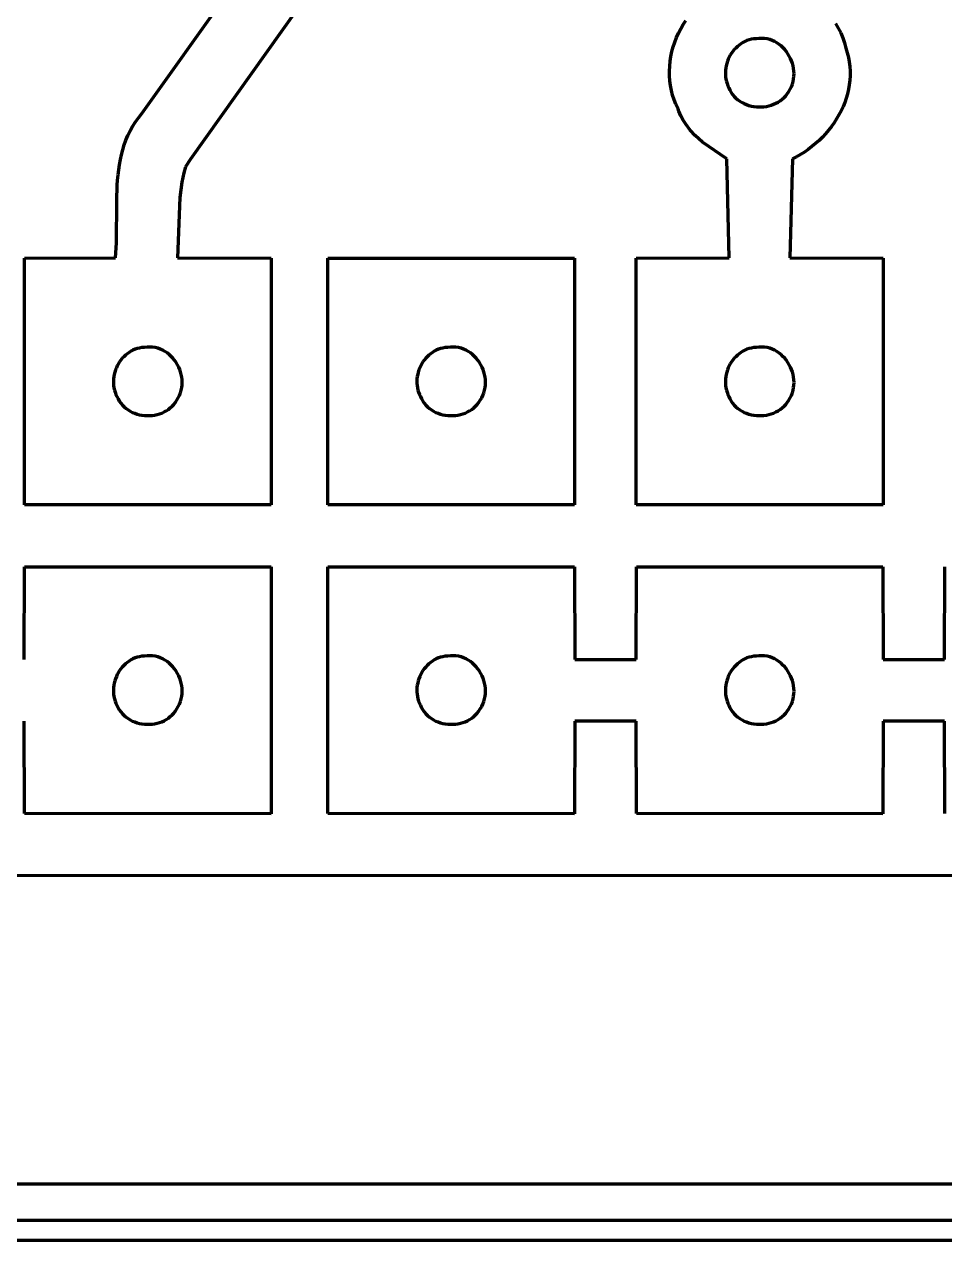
# Model space of a CAD drawing. Header units: millimetres. Extents: x 0.5 to 14.1, y 0 to 14.9.
# Drawn here: x 6.666 to 9.153, y 0.028 to 3.312 of the extents above; entities that cross this region are included whole.
import ezdxf

# ---------------------------------------------------------------- set-up
doc = ezdxf.new("R2010")
doc.units = ezdxf.units.MM
doc.layers.add('color#000000ff', color=7, linetype='CONTINUOUS', lineweight=100)

msp = doc.modelspace()

# ---------------------------------------------------------------- linework, layer by layer
at = {"layer": 'color#000000ff'}
for p, q in [((6.9841, 3.0708), (7.3313, 3.5573)), ((7.4027, 3.3506), (7.1153, 2.9475)), ((8.4462, 3.3109), (8.4535, 3.322)), ((8.4282, 3.2756), (8.4336, 3.2877)), ((8.4336, 3.2877), (8.4396, 3.2995)), ((8.4396, 3.2995), (8.4462, 3.3109)), ((8.8578, 3.3138), (8.8651, 3.3015)), ((8.8651, 3.3015), (8.8716, 3.2886)), ((8.8716, 3.2886), (8.8771, 3.2753)), ((8.4193, 3.2506), (8.4234, 3.2632)), ((8.4234, 3.2632), (8.4282, 3.2756)), ((8.5925, 3.2518), (8.5881, 3.2476)), ((8.5971, 3.2557), (8.5925, 3.2518)), ((8.6021, 3.2592), (8.5971, 3.2557)), ((8.6072, 3.2624), (8.6021, 3.2592)), ((8.6127, 3.2652), (8.6072, 3.2624)), ((8.6183, 3.2676), (8.6127, 3.2652)), ((8.6242, 3.2695), (8.6183, 3.2676)), ((8.6303, 3.2711), (8.6242, 3.2695)), ((8.6366, 3.2721), (8.6303, 3.2711)), ((8.643, 3.2727), (8.6366, 3.2721)), ((8.6508, 3.2736), (8.643, 3.2727)), ((8.6583, 3.2737), (8.6508, 3.2736)), ((8.6657, 3.2732), (8.6583, 3.2737)), ((8.6729, 3.2721), (8.6657, 3.2732)), ((8.6798, 3.2703), (8.6729, 3.2721)), ((8.6865, 3.2679), (8.6798, 3.2703)), ((8.693, 3.265), (8.6865, 3.2679)), ((8.6991, 3.2616), (8.693, 3.265)), ((8.705, 3.2577), (8.6991, 3.2616)), ((8.7105, 3.2533), (8.705, 3.2577)), ((8.7158, 3.2486), (8.7105, 3.2533)), ((8.8771, 3.2753), (8.8818, 3.2615)), ((8.8818, 3.2615), (8.8854, 3.2473)), ((8.4111, 3.2118), (8.4132, 3.2249)), ((8.4132, 3.2249), (8.4159, 3.2378)), ((8.4159, 3.2378), (8.4193, 3.2506)), ((8.5705, 3.2229), (8.5679, 3.2174)), ((8.5733, 3.2283), (8.5705, 3.2229)), ((8.5766, 3.2335), (8.5733, 3.2283)), ((8.5801, 3.2385), (8.5766, 3.2335)), ((8.5839, 3.2432), (8.5801, 3.2385)), ((8.5881, 3.2476), (8.5839, 3.2432)), ((8.7206, 3.2434), (8.7158, 3.2486)), ((8.7251, 3.2379), (8.7206, 3.2434)), ((8.7292, 3.2321), (8.7251, 3.2379)), ((8.7329, 3.226), (8.7292, 3.2321)), ((8.7361, 3.2197), (8.7329, 3.226)), ((8.7389, 3.2131), (8.7361, 3.2197)), ((8.8854, 3.2473), (8.8894, 3.2349)), ((8.8894, 3.2349), (8.8926, 3.2224)), ((8.8926, 3.2224), (8.8949, 3.21)), ((8.4092, 3.1855), (8.4098, 3.1987)), ((8.4093, 3.1723), (8.4092, 3.1855)), ((8.4098, 3.1987), (8.4111, 3.2118)), ((8.5604, 3.1878), (8.5601, 3.1817)), ((8.5612, 3.1939), (8.5604, 3.1878)), ((8.5623, 3.1999), (8.5612, 3.1939)), ((8.5638, 3.2059), (8.5623, 3.1999)), ((8.5657, 3.2117), (8.5638, 3.2059)), ((8.5679, 3.2174), (8.5657, 3.2117)), ((8.7413, 3.2064), (8.7389, 3.2131)), ((8.7432, 3.1995), (8.7413, 3.2064)), ((8.7445, 3.1925), (8.7432, 3.1995)), ((8.7454, 3.1854), (8.7445, 3.1925)), ((8.7457, 3.1783), (8.7454, 3.1854)), ((8.8949, 3.21), (8.8964, 3.1975)), ((8.8964, 3.1975), (8.8971, 3.1851)), ((8.4102, 3.1592), (8.4093, 3.1723)), ((8.4119, 3.1462), (8.4102, 3.1592)), ((8.5601, 3.1817), (8.5601, 3.1756)), ((8.5601, 3.1756), (8.5606, 3.1695)), ((8.5606, 3.1695), (8.5615, 3.1634)), ((8.5615, 3.1634), (8.5628, 3.1574)), ((8.5628, 3.1574), (8.5646, 3.1514)), ((8.7412, 3.15), (8.7432, 3.157)), ((8.7432, 3.157), (8.7446, 3.1641)), ((8.7446, 3.1641), (8.7454, 3.1712)), ((8.7454, 3.1712), (8.7457, 3.1783)), ((8.8964, 3.1604), (8.8949, 3.1482)), ((8.8971, 3.1727), (8.8964, 3.1604)), ((8.8971, 3.1851), (8.8971, 3.1727)), ((8.4143, 3.1333), (8.4119, 3.1462)), ((8.4176, 3.1205), (8.4143, 3.1333)), ((8.4216, 3.108), (8.4176, 3.1205)), ((8.5646, 3.1514), (8.5668, 3.1456)), ((8.5668, 3.1456), (8.5695, 3.1398)), ((8.5695, 3.1398), (8.5724, 3.1334)), ((8.5724, 3.1334), (8.5759, 3.1274)), ((8.5759, 3.1274), (8.5798, 3.1218)), ((8.5798, 3.1218), (8.5841, 3.1167)), ((8.7233, 3.1186), (8.7275, 3.124)), ((8.7275, 3.124), (8.7313, 3.1299)), ((8.7313, 3.1299), (8.7352, 3.1364)), ((8.7352, 3.1364), (8.7385, 3.1431)), ((8.7385, 3.1431), (8.7412, 3.15)), ((8.89, 3.1242), (8.8866, 3.1123)), ((8.8928, 3.1361), (8.89, 3.1242)), ((8.8949, 3.1482), (8.8928, 3.1361)), ((8.4265, 3.0957), (8.4216, 3.108)), ((8.4322, 3.0838), (8.4265, 3.0957)), ((8.5841, 3.1167), (8.5888, 3.1119)), ((8.5888, 3.1119), (8.5939, 3.1076)), ((8.5939, 3.1076), (8.5994, 3.1038)), ((8.5994, 3.1038), (8.6051, 3.1004)), ((8.6051, 3.1004), (8.6111, 3.0974)), ((8.6111, 3.0974), (8.6173, 3.0948)), ((8.6173, 3.0948), (8.6238, 3.0927)), ((8.6238, 3.0927), (8.6303, 3.091)), ((8.6303, 3.091), (8.637, 3.0897)), ((8.637, 3.0897), (8.6438, 3.0889)), ((8.6438, 3.0889), (8.6506, 3.0886)), ((8.6506, 3.0886), (8.6574, 3.0886)), ((8.6574, 3.0886), (8.6642, 3.0891)), ((8.6642, 3.0891), (8.671, 3.0901)), ((8.671, 3.0901), (8.6776, 3.0915)), ((8.6776, 3.0915), (8.6842, 3.0933)), ((8.6842, 3.0933), (8.6905, 3.0956)), ((8.6905, 3.0956), (8.6967, 3.0983)), ((8.6967, 3.0983), (8.7026, 3.1015)), ((8.7026, 3.1015), (8.7083, 3.1051)), ((8.7083, 3.1051), (8.7136, 3.1091)), ((8.7136, 3.1091), (8.7186, 3.1137)), ((8.7186, 3.1137), (8.7233, 3.1186)), ((8.8779, 3.0892), (8.8727, 3.078)), ((8.8825, 3.1007), (8.8779, 3.0892)), ((8.8866, 3.1123), (8.8825, 3.1007)), ((6.9666, 3.0479), (6.9749, 3.0595)), ((6.9749, 3.0595), (6.9841, 3.0708)), ((8.4345, 3.0773), (8.4322, 3.0838)), ((8.44, 3.0649), (8.4345, 3.0773)), ((8.4463, 3.0531), (8.44, 3.0649)), ((8.8606, 3.0562), (8.8538, 3.0457)), ((8.8669, 3.067), (8.8606, 3.0562)), ((8.8727, 3.078), (8.8669, 3.067)), ((6.9464, 3.0115), (6.9523, 3.0239)), ((6.9523, 3.0239), (6.9591, 3.036)), ((6.9591, 3.036), (6.9666, 3.0479)), ((8.4534, 3.0419), (8.4463, 3.0531)), ((8.4655, 3.0262), (8.4534, 3.0419)), ((8.4789, 3.0116), (8.4655, 3.0262)), ((8.8388, 3.0257), (8.8306, 3.0161)), ((8.8465, 3.0355), (8.8388, 3.0257)), ((8.8538, 3.0457), (8.8465, 3.0355)), ((6.9364, 2.986), (6.9411, 2.9989)), ((6.9411, 2.9989), (6.9464, 3.0115)), ((8.4985, 2.9938), (8.4789, 3.0116)), ((8.5643, 2.9482), (8.4985, 2.9938)), ((8.8038, 2.9896), (8.7941, 2.9816)), ((8.8131, 2.9981), (8.8038, 2.9896)), ((8.8221, 3.0069), (8.8131, 2.9981)), ((8.8306, 3.0161), (8.8221, 3.0069)), ((6.926, 2.9463), (6.9289, 2.9597)), ((6.9289, 2.9597), (6.9324, 2.973)), ((6.9324, 2.973), (6.9364, 2.986)), ((8.7633, 2.9602), (8.7524, 2.954)), ((8.7738, 2.9669), (8.7633, 2.9602)), ((8.7841, 2.974), (8.7738, 2.9669)), ((8.7941, 2.9816), (8.7841, 2.974)), ((6.9215, 2.919), (6.9235, 2.9327)), ((6.9235, 2.9327), (6.926, 2.9463)), ((7.1016, 2.9269), (7.097, 2.9106)), ((7.1153, 2.9475), (7.1016, 2.9269)), ((8.5707, 2.681), (8.5643, 2.9482)), ((8.7414, 2.9483), (8.7346, 2.6814)), ((8.7524, 2.954), (8.7414, 2.9483)), ((6.9176, 2.8773), (6.9186, 2.8913)), ((6.9186, 2.8913), (6.9198, 2.9052)), ((6.9198, 2.9052), (6.9215, 2.919)), ((7.097, 2.9106), (7.0918, 2.8858)), ((6.9161, 2.8348), (6.9176, 2.8773)), ((7.0918, 2.8858), (7.0867, 2.8437)), ((6.9152, 2.722), (6.9161, 2.8348)), ((7.0867, 2.8437), (7.0798, 2.6811)), ((6.9126, 2.681), (6.9138, 2.6945)), ((6.9138, 2.6945), (6.9152, 2.722)), ((6.6666, 2.0139), (6.6667, 2.68)), ((6.6667, 2.68), (6.9126, 2.681)), ((7.0798, 2.6811), (7.3333, 2.6802)), ((7.3333, 2.6802), (7.3333, 2.0139)), ((7.4861, 2.0139), (7.4862, 2.6806)), ((7.4862, 2.6806), (8.1528, 2.6805)), ((8.1528, 2.6805), (8.1527, 2.0139)), ((8.3194, 2.0139), (8.3195, 2.6801)), ((8.3195, 2.6801), (8.5707, 2.681)), ((8.7346, 2.6814), (8.9861, 2.6801)), ((8.9861, 2.6801), (8.9861, 2.0139)), ((6.9599, 2.4318), (6.9545, 2.429)), ((6.9655, 2.4342), (6.9599, 2.4318)), ((6.9714, 2.4362), (6.9655, 2.4342)), ((6.9775, 2.4377), (6.9714, 2.4362)), ((6.9838, 2.4388), (6.9775, 2.4377)), ((6.9902, 2.4394), (6.9838, 2.4388)), ((6.998, 2.4402), (6.9902, 2.4394)), ((7.0055, 2.4404), (6.998, 2.4402)), ((7.0129, 2.4399), (7.0055, 2.4404)), ((7.0201, 2.4387), (7.0129, 2.4399)), ((7.027, 2.437), (7.0201, 2.4387)), ((7.0338, 2.4346), (7.027, 2.437)), ((7.0402, 2.4317), (7.0338, 2.4346)), ((7.0464, 2.4283), (7.0402, 2.4317)), ((7.7793, 2.4318), (7.7739, 2.429)), ((7.785, 2.4342), (7.7793, 2.4318)), ((7.7909, 2.4362), (7.785, 2.4342)), ((7.7969, 2.4377), (7.7909, 2.4362)), ((7.8032, 2.4388), (7.7969, 2.4377)), ((7.8097, 2.4394), (7.8032, 2.4388)), ((7.8174, 2.4402), (7.8097, 2.4394)), ((7.825, 2.4404), (7.8174, 2.4402)), ((7.8324, 2.4399), (7.825, 2.4404)), ((7.8395, 2.4387), (7.8324, 2.4399)), ((7.8465, 2.437), (7.8395, 2.4387)), ((7.8532, 2.4346), (7.8465, 2.437)), ((7.8596, 2.4317), (7.8532, 2.4346)), ((7.8658, 2.4283), (7.8596, 2.4317)), ((8.6127, 2.4318), (8.6072, 2.429)), ((8.6183, 2.4342), (8.6127, 2.4318)), ((8.6242, 2.4362), (8.6183, 2.4342)), ((8.6303, 2.4377), (8.6242, 2.4362)), ((8.6366, 2.4388), (8.6303, 2.4377)), ((8.643, 2.4394), (8.6366, 2.4388)), ((8.6508, 2.4402), (8.643, 2.4394)), ((8.6583, 2.4404), (8.6508, 2.4402)), ((8.6657, 2.4399), (8.6583, 2.4404)), ((8.6729, 2.4387), (8.6657, 2.4399)), ((8.6798, 2.437), (8.6729, 2.4387)), ((8.6865, 2.4346), (8.6798, 2.437)), ((8.693, 2.4317), (8.6865, 2.4346)), ((8.6991, 2.4283), (8.693, 2.4317)), ((6.9238, 2.4002), (6.9206, 2.395)), ((6.9273, 2.4051), (6.9238, 2.4002)), ((6.9312, 2.4099), (6.9273, 2.4051)), ((6.9353, 2.4143), (6.9312, 2.4099)), ((6.9397, 2.4185), (6.9353, 2.4143)), ((6.9444, 2.4223), (6.9397, 2.4185)), ((6.9493, 2.4259), (6.9444, 2.4223)), ((6.9545, 2.429), (6.9493, 2.4259)), ((7.0522, 2.4244), (7.0464, 2.4283)), ((7.0578, 2.42), (7.0522, 2.4244)), ((7.063, 2.4152), (7.0578, 2.42)), ((7.0678, 2.4101), (7.063, 2.4152)), ((7.0723, 2.4046), (7.0678, 2.4101)), ((7.0764, 2.3988), (7.0723, 2.4046)), ((7.0801, 2.3927), (7.0764, 2.3988)), ((7.7432, 2.4002), (7.74, 2.395)), ((7.7468, 2.4051), (7.7432, 2.4002)), ((7.7506, 2.4099), (7.7468, 2.4051)), ((7.7547, 2.4143), (7.7506, 2.4099)), ((7.7591, 2.4185), (7.7547, 2.4143)), ((7.7638, 2.4223), (7.7591, 2.4185)), ((7.7687, 2.4259), (7.7638, 2.4223)), ((7.7739, 2.429), (7.7687, 2.4259)), ((7.8717, 2.4244), (7.8658, 2.4283)), ((7.8772, 2.42), (7.8717, 2.4244)), ((7.8824, 2.4152), (7.8772, 2.42)), ((7.8873, 2.4101), (7.8824, 2.4152)), ((7.8918, 2.4046), (7.8873, 2.4101)), ((7.8959, 2.3988), (7.8918, 2.4046)), ((7.8995, 2.3927), (7.8959, 2.3988)), ((8.5766, 2.4002), (8.5733, 2.395)), ((8.5801, 2.4051), (8.5766, 2.4002)), ((8.5839, 2.4099), (8.5801, 2.4051)), ((8.5881, 2.4143), (8.5839, 2.4099)), ((8.5925, 2.4185), (8.5881, 2.4143)), ((8.5971, 2.4223), (8.5925, 2.4185)), ((8.6021, 2.4259), (8.5971, 2.4223)), ((8.6072, 2.429), (8.6021, 2.4259)), ((8.705, 2.4244), (8.6991, 2.4283)), ((8.7105, 2.42), (8.705, 2.4244)), ((8.7158, 2.4152), (8.7105, 2.42)), ((8.7206, 2.4101), (8.7158, 2.4152)), ((8.7251, 2.4046), (8.7206, 2.4101)), ((8.7292, 2.3988), (8.7251, 2.4046)), ((8.7329, 2.3927), (8.7292, 2.3988)), ((6.9095, 2.3666), (6.9084, 2.3606)), ((6.911, 2.3725), (6.9095, 2.3666)), ((6.9129, 2.3784), (6.911, 2.3725)), ((6.9151, 2.3841), (6.9129, 2.3784)), ((6.9177, 2.3896), (6.9151, 2.3841)), ((6.9206, 2.395), (6.9177, 2.3896)), ((7.0834, 2.3864), (7.0801, 2.3927)), ((7.0862, 2.3798), (7.0834, 2.3864)), ((7.0885, 2.3731), (7.0862, 2.3798)), ((7.0904, 2.3662), (7.0885, 2.3731)), ((7.0917, 2.3592), (7.0904, 2.3662)), ((7.729, 2.3666), (7.7278, 2.3606)), ((7.7305, 2.3725), (7.729, 2.3666)), ((7.7323, 2.3784), (7.7305, 2.3725)), ((7.7346, 2.3841), (7.7323, 2.3784)), ((7.7371, 2.3896), (7.7346, 2.3841)), ((7.74, 2.395), (7.7371, 2.3896)), ((7.9028, 2.3864), (7.8995, 2.3927)), ((7.9056, 2.3798), (7.9028, 2.3864)), ((7.908, 2.3731), (7.9056, 2.3798)), ((7.9098, 2.3662), (7.908, 2.3731)), ((7.9112, 2.3592), (7.9098, 2.3662)), ((8.5623, 2.3666), (8.5612, 2.3606)), ((8.5638, 2.3725), (8.5623, 2.3666)), ((8.5657, 2.3784), (8.5638, 2.3725)), ((8.5679, 2.3841), (8.5657, 2.3784)), ((8.5705, 2.3896), (8.5679, 2.3841)), ((8.5733, 2.395), (8.5705, 2.3896)), ((8.7361, 2.3864), (8.7329, 2.3927)), ((8.7389, 2.3798), (8.7361, 2.3864)), ((8.7413, 2.3731), (8.7389, 2.3798)), ((8.7432, 2.3662), (8.7413, 2.3731)), ((8.7445, 2.3592), (8.7432, 2.3662)), ((6.9076, 2.3545), (6.9073, 2.3484)), ((6.9073, 2.3484), (6.9073, 2.3423)), ((6.9073, 2.3423), (6.9078, 2.3361)), ((6.9084, 2.3606), (6.9076, 2.3545)), ((6.9078, 2.3361), (6.9087, 2.3301)), ((7.0926, 2.3521), (7.0917, 2.3592)), ((7.0918, 2.3307), (7.0927, 2.3378)), ((7.0929, 2.345), (7.0926, 2.3521)), ((7.0927, 2.3378), (7.0929, 2.345)), ((7.7271, 2.3545), (7.7267, 2.3484)), ((7.7267, 2.3484), (7.7268, 2.3423)), ((7.7268, 2.3423), (7.7272, 2.3361)), ((7.7278, 2.3606), (7.7271, 2.3545)), ((7.7272, 2.3361), (7.7281, 2.3301)), ((7.912, 2.3521), (7.9112, 2.3592)), ((7.9113, 2.3307), (7.9121, 2.3378)), ((7.9123, 2.345), (7.912, 2.3521)), ((7.9121, 2.3378), (7.9123, 2.345)), ((8.5604, 2.3545), (8.5601, 2.3484)), ((8.5601, 2.3484), (8.5601, 2.3423)), ((8.5601, 2.3423), (8.5606, 2.3361)), ((8.5612, 2.3606), (8.5604, 2.3545)), ((8.5606, 2.3361), (8.5615, 2.3301)), ((8.7454, 2.3521), (8.7445, 2.3592)), ((8.7446, 2.3307), (8.7454, 2.3378)), ((8.7457, 2.345), (8.7454, 2.3521)), ((8.7454, 2.3378), (8.7457, 2.345)), ((6.9087, 2.3301), (6.91, 2.324)), ((6.91, 2.324), (6.9118, 2.3181)), ((6.9118, 2.3181), (6.914, 2.3122)), ((6.914, 2.3122), (6.9167, 2.3065)), ((6.9167, 2.3065), (6.9196, 2.3001)), ((6.9196, 2.3001), (6.9231, 2.294)), ((7.0785, 2.2966), (7.0824, 2.3031)), ((7.0824, 2.3031), (7.0857, 2.3098)), ((7.0857, 2.3098), (7.0884, 2.3167)), ((7.0884, 2.3167), (7.0904, 2.3237)), ((7.0904, 2.3237), (7.0918, 2.3307)), ((7.7281, 2.3301), (7.7295, 2.324)), ((7.7295, 2.324), (7.7312, 2.3181)), ((7.7312, 2.3181), (7.7335, 2.3122)), ((7.7335, 2.3122), (7.7362, 2.3065)), ((7.7362, 2.3065), (7.7391, 2.3001)), ((7.7391, 2.3001), (7.7425, 2.294)), ((7.8979, 2.2966), (7.9019, 2.3031)), ((7.9019, 2.3031), (7.9052, 2.3098)), ((7.9052, 2.3098), (7.9078, 2.3167)), ((7.9078, 2.3167), (7.9099, 2.3237)), ((7.9099, 2.3237), (7.9113, 2.3307)), ((8.5615, 2.3301), (8.5628, 2.324)), ((8.5628, 2.324), (8.5646, 2.3181)), ((8.5646, 2.3181), (8.5668, 2.3122)), ((8.5668, 2.3122), (8.5695, 2.3065)), ((8.5695, 2.3065), (8.5724, 2.3001)), ((8.5724, 2.3001), (8.5759, 2.294)), ((8.7313, 2.2966), (8.7352, 2.3031)), ((8.7352, 2.3031), (8.7385, 2.3098)), ((8.7385, 2.3098), (8.7412, 2.3167)), ((8.7412, 2.3167), (8.7432, 2.3237)), ((8.7432, 2.3237), (8.7446, 2.3307)), ((6.9231, 2.294), (6.927, 2.2885)), ((6.927, 2.2885), (6.9313, 2.2833)), ((6.9313, 2.2833), (6.9361, 2.2786)), ((6.9361, 2.2786), (6.9412, 2.2743)), ((6.9412, 2.2743), (6.9466, 2.2705)), ((6.9466, 2.2705), (6.9523, 2.267)), ((6.9523, 2.267), (6.9583, 2.264)), ((7.0439, 2.265), (7.0498, 2.2681)), ((7.0498, 2.2681), (7.0555, 2.2717)), ((7.0555, 2.2717), (7.0608, 2.2758)), ((7.0608, 2.2758), (7.0659, 2.2803)), ((7.0659, 2.2803), (7.0705, 2.2853)), ((7.0705, 2.2853), (7.0747, 2.2907)), ((7.0747, 2.2907), (7.0785, 2.2966)), ((7.7425, 2.294), (7.7464, 2.2885)), ((7.7464, 2.2885), (7.7508, 2.2833)), ((7.7508, 2.2833), (7.7555, 2.2786)), ((7.7555, 2.2786), (7.7606, 2.2743)), ((7.7606, 2.2743), (7.7661, 2.2705)), ((7.7661, 2.2705), (7.7718, 2.267)), ((7.7718, 2.267), (7.7778, 2.264)), ((7.8634, 2.265), (7.8693, 2.2681)), ((7.8693, 2.2681), (7.8749, 2.2717)), ((7.8749, 2.2717), (7.8803, 2.2758)), ((7.8803, 2.2758), (7.8853, 2.2803)), ((7.8853, 2.2803), (7.8899, 2.2853)), ((7.8899, 2.2853), (7.8942, 2.2907)), ((7.8942, 2.2907), (7.8979, 2.2966)), ((8.5759, 2.294), (8.5798, 2.2885)), ((8.5798, 2.2885), (8.5841, 2.2833)), ((8.5841, 2.2833), (8.5888, 2.2786)), ((8.5888, 2.2786), (8.5939, 2.2743)), ((8.5939, 2.2743), (8.5994, 2.2705)), ((8.5994, 2.2705), (8.6051, 2.267)), ((8.6051, 2.267), (8.6111, 2.264)), ((8.6967, 2.265), (8.7026, 2.2681)), ((8.7026, 2.2681), (8.7083, 2.2717)), ((8.7083, 2.2717), (8.7136, 2.2758)), ((8.7136, 2.2758), (8.7186, 2.2803)), ((8.7186, 2.2803), (8.7233, 2.2853)), ((8.7233, 2.2853), (8.7275, 2.2907)), ((8.7275, 2.2907), (8.7313, 2.2966)), ((6.9583, 2.264), (6.9646, 2.2615)), ((6.9646, 2.2615), (6.971, 2.2594)), ((6.971, 2.2594), (6.9775, 2.2577)), ((6.9775, 2.2577), (6.9842, 2.2564)), ((6.9842, 2.2564), (6.991, 2.2556)), ((6.991, 2.2556), (6.9978, 2.2552)), ((6.9978, 2.2552), (7.0046, 2.2553)), ((7.0046, 2.2553), (7.0115, 2.2558)), ((7.0115, 2.2558), (7.0182, 2.2567)), ((7.0182, 2.2567), (7.0249, 2.2581)), ((7.0249, 2.2581), (7.0314, 2.26)), ((7.0314, 2.26), (7.0377, 2.2622)), ((7.0377, 2.2622), (7.0439, 2.265)), ((7.7778, 2.264), (7.784, 2.2615)), ((7.784, 2.2615), (7.7904, 2.2594)), ((7.7904, 2.2594), (7.797, 2.2577)), ((7.797, 2.2577), (7.8037, 2.2564)), ((7.8037, 2.2564), (7.8104, 2.2556)), ((7.8104, 2.2556), (7.8173, 2.2552)), ((7.8173, 2.2552), (7.8241, 2.2553)), ((7.8241, 2.2553), (7.8309, 2.2558)), ((7.8309, 2.2558), (7.8376, 2.2567)), ((7.8376, 2.2567), (7.8443, 2.2581)), ((7.8443, 2.2581), (7.8508, 2.26)), ((7.8508, 2.26), (7.8572, 2.2622)), ((7.8572, 2.2622), (7.8634, 2.265)), ((8.6111, 2.264), (8.6173, 2.2615)), ((8.6173, 2.2615), (8.6238, 2.2594)), ((8.6238, 2.2594), (8.6303, 2.2577)), ((8.6303, 2.2577), (8.637, 2.2564)), ((8.637, 2.2564), (8.6438, 2.2556)), ((8.6438, 2.2556), (8.6506, 2.2552)), ((8.6506, 2.2552), (8.6574, 2.2553)), ((8.6574, 2.2553), (8.6642, 2.2558)), ((8.6642, 2.2558), (8.671, 2.2567)), ((8.671, 2.2567), (8.6776, 2.2581)), ((8.6776, 2.2581), (8.6842, 2.26)), ((8.6842, 2.26), (8.6905, 2.2622)), ((8.6905, 2.2622), (8.6967, 2.265)), ((7.3333, 2.0139), (6.6666, 2.0139)), ((8.1527, 2.0139), (7.4861, 2.0139)), ((8.9861, 2.0139), (8.3194, 2.0139)), ((6.6661, 1.5972), (6.6671, 1.8472)), ((6.6671, 1.8472), (7.3334, 1.8472)), ((7.3334, 1.8472), (7.3333, 1.1805)), ((7.4861, 1.1806), (7.4862, 1.8472)), ((7.4862, 1.8472), (8.1523, 1.8472)), ((8.1523, 1.8472), (8.1532, 1.5972)), ((8.3189, 1.5972), (8.3199, 1.8472)), ((8.3199, 1.8472), (8.9856, 1.8472)), ((8.9856, 1.8472), (8.9865, 1.5972)), ((9.1523, 1.5972), (9.1532, 1.8472)), ((6.9312, 1.5765), (6.9273, 1.5718)), ((6.9353, 1.581), (6.9312, 1.5765)), ((6.9397, 1.5852), (6.9353, 1.581)), ((6.9444, 1.589), (6.9397, 1.5852)), ((6.9493, 1.5925), (6.9444, 1.589)), ((6.9545, 1.5957), (6.9493, 1.5925)), ((6.9599, 1.5985), (6.9545, 1.5957)), ((6.9655, 1.6009), (6.9599, 1.5985)), ((6.9714, 1.6029), (6.9655, 1.6009)), ((6.9775, 1.6044), (6.9714, 1.6029)), ((6.9838, 1.6055), (6.9775, 1.6044)), ((6.9902, 1.606), (6.9838, 1.6055)), ((6.998, 1.6069), (6.9902, 1.606)), ((7.0055, 1.6071), (6.998, 1.6069)), ((7.0129, 1.6066), (7.0055, 1.6071)), ((7.0201, 1.6054), (7.0129, 1.6066)), ((7.027, 1.6036), (7.0201, 1.6054)), ((7.0338, 1.6013), (7.027, 1.6036)), ((7.0402, 1.5984), (7.0338, 1.6013)), ((7.0464, 1.5949), (7.0402, 1.5984)), ((7.0522, 1.591), (7.0464, 1.5949)), ((7.0578, 1.5867), (7.0522, 1.591)), ((7.063, 1.5819), (7.0578, 1.5867)), ((7.0678, 1.5768), (7.063, 1.5819)), ((7.0723, 1.5713), (7.0678, 1.5768)), ((7.7506, 1.5765), (7.7468, 1.5718)), ((7.7547, 1.581), (7.7506, 1.5765)), ((7.7591, 1.5852), (7.7547, 1.581)), ((7.7638, 1.589), (7.7591, 1.5852)), ((7.7687, 1.5925), (7.7638, 1.589)), ((7.7739, 1.5957), (7.7687, 1.5925)), ((7.7793, 1.5985), (7.7739, 1.5957)), ((7.785, 1.6009), (7.7793, 1.5985)), ((7.7909, 1.6029), (7.785, 1.6009)), ((7.7969, 1.6044), (7.7909, 1.6029)), ((7.8032, 1.6055), (7.7969, 1.6044)), ((7.8097, 1.606), (7.8032, 1.6055)), ((7.8174, 1.6069), (7.8097, 1.606)), ((7.825, 1.6071), (7.8174, 1.6069)), ((7.8324, 1.6066), (7.825, 1.6071)), ((7.8395, 1.6054), (7.8324, 1.6066)), ((7.8465, 1.6036), (7.8395, 1.6054)), ((7.8532, 1.6013), (7.8465, 1.6036)), ((7.8596, 1.5984), (7.8532, 1.6013)), ((7.8658, 1.5949), (7.8596, 1.5984)), ((7.8717, 1.591), (7.8658, 1.5949)), ((7.8772, 1.5867), (7.8717, 1.591)), ((7.8824, 1.5819), (7.8772, 1.5867)), ((7.8873, 1.5768), (7.8824, 1.5819)), ((7.8918, 1.5713), (7.8873, 1.5768)), ((8.1532, 1.5972), (8.3189, 1.5972)), ((8.5839, 1.5765), (8.5801, 1.5718)), ((8.5881, 1.581), (8.5839, 1.5765)), ((8.5925, 1.5852), (8.5881, 1.581)), ((8.5971, 1.589), (8.5925, 1.5852)), ((8.6021, 1.5925), (8.5971, 1.589)), ((8.6072, 1.5957), (8.6021, 1.5925)), ((8.6127, 1.5985), (8.6072, 1.5957)), ((8.6183, 1.6009), (8.6127, 1.5985)), ((8.6242, 1.6029), (8.6183, 1.6009)), ((8.6303, 1.6044), (8.6242, 1.6029)), ((8.6366, 1.6055), (8.6303, 1.6044)), ((8.643, 1.606), (8.6366, 1.6055)), ((8.6508, 1.6069), (8.643, 1.606)), ((8.6583, 1.6071), (8.6508, 1.6069)), ((8.6657, 1.6066), (8.6583, 1.6071)), ((8.6729, 1.6054), (8.6657, 1.6066)), ((8.6798, 1.6036), (8.6729, 1.6054)), ((8.6865, 1.6013), (8.6798, 1.6036)), ((8.693, 1.5984), (8.6865, 1.6013)), ((8.6991, 1.5949), (8.693, 1.5984)), ((8.705, 1.591), (8.6991, 1.5949)), ((8.7105, 1.5867), (8.705, 1.591)), ((8.7158, 1.5819), (8.7105, 1.5867)), ((8.7206, 1.5768), (8.7158, 1.5819)), ((8.7251, 1.5713), (8.7206, 1.5768)), ((8.9865, 1.5972), (9.1523, 1.5972)), ((6.9129, 1.545), (6.911, 1.5392)), ((6.9151, 1.5507), (6.9129, 1.545)), ((6.9177, 1.5563), (6.9151, 1.5507)), ((6.9206, 1.5617), (6.9177, 1.5563)), ((6.9238, 1.5668), (6.9206, 1.5617)), ((6.9273, 1.5718), (6.9238, 1.5668)), ((7.0764, 1.5655), (7.0723, 1.5713)), ((7.0801, 1.5594), (7.0764, 1.5655)), ((7.0834, 1.553), (7.0801, 1.5594)), ((7.0862, 1.5465), (7.0834, 1.553)), ((7.0885, 1.5397), (7.0862, 1.5465)), ((7.7323, 1.545), (7.7305, 1.5392)), ((7.7346, 1.5507), (7.7323, 1.545)), ((7.7371, 1.5563), (7.7346, 1.5507)), ((7.74, 1.5617), (7.7371, 1.5563)), ((7.7432, 1.5668), (7.74, 1.5617)), ((7.7468, 1.5718), (7.7432, 1.5668)), ((7.8959, 1.5655), (7.8918, 1.5713)), ((7.8995, 1.5594), (7.8959, 1.5655)), ((7.9028, 1.553), (7.8995, 1.5594)), ((7.9056, 1.5465), (7.9028, 1.553)), ((7.908, 1.5397), (7.9056, 1.5465)), ((8.5657, 1.545), (8.5638, 1.5392)), ((8.5679, 1.5507), (8.5657, 1.545)), ((8.5705, 1.5563), (8.5679, 1.5507)), ((8.5733, 1.5617), (8.5705, 1.5563)), ((8.5766, 1.5668), (8.5733, 1.5617)), ((8.5801, 1.5718), (8.5766, 1.5668)), ((8.7292, 1.5655), (8.7251, 1.5713)), ((8.7329, 1.5594), (8.7292, 1.5655)), ((8.7361, 1.553), (8.7329, 1.5594)), ((8.7389, 1.5465), (8.7361, 1.553)), ((8.7413, 1.5397), (8.7389, 1.5465)), ((6.9076, 1.5212), (6.9073, 1.5151)), ((6.9073, 1.5151), (6.9073, 1.5089)), ((6.9084, 1.5273), (6.9076, 1.5212)), ((6.9095, 1.5333), (6.9084, 1.5273)), ((6.911, 1.5392), (6.9095, 1.5333)), ((7.0904, 1.5329), (7.0885, 1.5397)), ((7.0917, 1.5259), (7.0904, 1.5329)), ((7.0926, 1.5188), (7.0917, 1.5259)), ((7.0929, 1.5117), (7.0926, 1.5188)), ((7.0927, 1.5045), (7.0929, 1.5117)), ((7.7271, 1.5212), (7.7267, 1.5151)), ((7.7267, 1.5151), (7.7268, 1.5089)), ((7.7278, 1.5273), (7.7271, 1.5212)), ((7.729, 1.5333), (7.7278, 1.5273)), ((7.7305, 1.5392), (7.729, 1.5333)), ((7.9098, 1.5329), (7.908, 1.5397)), ((7.9112, 1.5259), (7.9098, 1.5329)), ((7.912, 1.5188), (7.9112, 1.5259)), ((7.9123, 1.5117), (7.912, 1.5188)), ((7.9121, 1.5045), (7.9123, 1.5117)), ((8.5604, 1.5212), (8.5601, 1.5151)), ((8.5601, 1.5151), (8.5601, 1.5089)), ((8.5612, 1.5273), (8.5604, 1.5212)), ((8.5623, 1.5333), (8.5612, 1.5273)), ((8.5638, 1.5392), (8.5623, 1.5333)), ((8.7432, 1.5329), (8.7413, 1.5397)), ((8.7445, 1.5259), (8.7432, 1.5329)), ((8.7454, 1.5188), (8.7445, 1.5259)), ((8.7457, 1.5117), (8.7454, 1.5188)), ((8.7454, 1.5045), (8.7457, 1.5117)), ((6.9073, 1.5089), (6.9078, 1.5028)), ((6.9078, 1.5028), (6.9087, 1.4967)), ((6.9087, 1.4967), (6.91, 1.4907)), ((6.91, 1.4907), (6.9118, 1.4847)), ((6.9118, 1.4847), (6.914, 1.4789)), ((6.914, 1.4789), (6.9167, 1.4731)), ((7.0857, 1.4765), (7.0884, 1.4833)), ((7.0884, 1.4833), (7.0904, 1.4903)), ((7.0904, 1.4903), (7.0918, 1.4974)), ((7.0918, 1.4974), (7.0927, 1.5045)), ((7.7268, 1.5089), (7.7272, 1.5028)), ((7.7272, 1.5028), (7.7281, 1.4967)), ((7.7281, 1.4967), (7.7295, 1.4907)), ((7.7295, 1.4907), (7.7312, 1.4847)), ((7.7312, 1.4847), (7.7335, 1.4789)), ((7.7335, 1.4789), (7.7362, 1.4731)), ((7.9052, 1.4765), (7.9078, 1.4833)), ((7.9078, 1.4833), (7.9099, 1.4903)), ((7.9099, 1.4903), (7.9113, 1.4974)), ((7.9113, 1.4974), (7.9121, 1.5045)), ((8.5601, 1.5089), (8.5606, 1.5028)), ((8.5606, 1.5028), (8.5615, 1.4967)), ((8.5615, 1.4967), (8.5628, 1.4907)), ((8.5628, 1.4907), (8.5646, 1.4847)), ((8.5646, 1.4847), (8.5668, 1.4789)), ((8.5668, 1.4789), (8.5695, 1.4731)), ((8.7385, 1.4765), (8.7412, 1.4833)), ((8.7412, 1.4833), (8.7432, 1.4903)), ((8.7432, 1.4903), (8.7446, 1.4974)), ((8.7446, 1.4974), (8.7454, 1.5045)), ((6.9167, 1.4731), (6.9196, 1.4667)), ((6.9196, 1.4667), (6.9231, 1.4607)), ((6.9231, 1.4607), (6.927, 1.4551)), ((6.927, 1.4551), (6.9313, 1.45)), ((6.9313, 1.45), (6.9361, 1.4453)), ((6.9361, 1.4453), (6.9412, 1.441)), ((7.0608, 1.4425), (7.0659, 1.447)), ((7.0659, 1.447), (7.0705, 1.452)), ((7.0705, 1.452), (7.0747, 1.4574)), ((7.0747, 1.4574), (7.0785, 1.4632)), ((7.0785, 1.4632), (7.0824, 1.4698)), ((7.0824, 1.4698), (7.0857, 1.4765)), ((7.7362, 1.4731), (7.7391, 1.4667)), ((7.7391, 1.4667), (7.7425, 1.4607)), ((7.7425, 1.4607), (7.7464, 1.4551)), ((7.7464, 1.4551), (7.7508, 1.45)), ((7.7508, 1.45), (7.7555, 1.4453)), ((7.7555, 1.4453), (7.7606, 1.441)), ((7.8803, 1.4425), (7.8853, 1.447)), ((7.8853, 1.447), (7.8899, 1.452)), ((7.8899, 1.452), (7.8942, 1.4574)), ((7.8942, 1.4574), (7.8979, 1.4632)), ((7.8979, 1.4632), (7.9019, 1.4698)), ((7.9019, 1.4698), (7.9052, 1.4765)), ((8.5695, 1.4731), (8.5724, 1.4667)), ((8.5724, 1.4667), (8.5759, 1.4607)), ((8.5759, 1.4607), (8.5798, 1.4551)), ((8.5798, 1.4551), (8.5841, 1.45)), ((8.5841, 1.45), (8.5888, 1.4453)), ((8.5888, 1.4453), (8.5939, 1.441)), ((8.7136, 1.4425), (8.7186, 1.447)), ((8.7186, 1.447), (8.7233, 1.452)), ((8.7233, 1.452), (8.7275, 1.4574)), ((8.7275, 1.4574), (8.7313, 1.4632)), ((8.7313, 1.4632), (8.7352, 1.4698)), ((8.7352, 1.4698), (8.7385, 1.4765)), ((6.6672, 1.1806), (6.6663, 1.4306)), ((6.9412, 1.441), (6.9466, 1.4371)), ((6.9466, 1.4371), (6.9523, 1.4337)), ((6.9523, 1.4337), (6.9583, 1.4307)), ((6.9583, 1.4307), (6.9646, 1.4281)), ((6.9646, 1.4281), (6.971, 1.426)), ((6.971, 1.426), (6.9775, 1.4243)), ((6.9775, 1.4243), (6.9842, 1.4231)), ((6.9842, 1.4231), (6.991, 1.4223)), ((6.991, 1.4223), (6.9978, 1.4219)), ((6.9978, 1.4219), (7.0046, 1.422)), ((7.0046, 1.422), (7.0115, 1.4225)), ((7.0115, 1.4225), (7.0182, 1.4234)), ((7.0182, 1.4234), (7.0249, 1.4248)), ((7.0249, 1.4248), (7.0314, 1.4266)), ((7.0314, 1.4266), (7.0377, 1.4289)), ((7.0377, 1.4289), (7.0439, 1.4316)), ((7.0439, 1.4316), (7.0498, 1.4348)), ((7.0498, 1.4348), (7.0555, 1.4384)), ((7.0555, 1.4384), (7.0608, 1.4425)), ((7.7606, 1.441), (7.7661, 1.4371)), ((7.7661, 1.4371), (7.7718, 1.4337)), ((7.7718, 1.4337), (7.7778, 1.4307)), ((7.7778, 1.4307), (7.784, 1.4281)), ((7.784, 1.4281), (7.7904, 1.426)), ((7.7904, 1.426), (7.797, 1.4243)), ((7.797, 1.4243), (7.8037, 1.4231)), ((7.8037, 1.4231), (7.8104, 1.4223)), ((7.8104, 1.4223), (7.8173, 1.4219)), ((7.8173, 1.4219), (7.8241, 1.422)), ((7.8241, 1.422), (7.8309, 1.4225)), ((7.8309, 1.4225), (7.8376, 1.4234)), ((7.8376, 1.4234), (7.8443, 1.4248)), ((7.8443, 1.4248), (7.8508, 1.4266)), ((7.8508, 1.4266), (7.8572, 1.4289)), ((7.8572, 1.4289), (7.8634, 1.4316)), ((7.8634, 1.4316), (7.8693, 1.4348)), ((7.8693, 1.4348), (7.8749, 1.4384)), ((7.8749, 1.4384), (7.8803, 1.4425)), ((8.1533, 1.4305), (8.1524, 1.1805)), ((8.319, 1.4306), (8.1533, 1.4305)), ((8.3199, 1.1806), (8.319, 1.4306)), ((8.5939, 1.441), (8.5994, 1.4371)), ((8.5994, 1.4371), (8.6051, 1.4337)), ((8.6051, 1.4337), (8.6111, 1.4307)), ((8.6111, 1.4307), (8.6173, 1.4281)), ((8.6173, 1.4281), (8.6238, 1.426)), ((8.6238, 1.426), (8.6303, 1.4243)), ((8.6303, 1.4243), (8.637, 1.4231)), ((8.637, 1.4231), (8.6438, 1.4223)), ((8.6438, 1.4223), (8.6506, 1.4219)), ((8.6506, 1.4219), (8.6574, 1.422)), ((8.6574, 1.422), (8.6642, 1.4225)), ((8.6642, 1.4225), (8.671, 1.4234)), ((8.671, 1.4234), (8.6776, 1.4248)), ((8.6776, 1.4248), (8.6842, 1.4266)), ((8.6842, 1.4266), (8.6905, 1.4289)), ((8.6905, 1.4289), (8.6967, 1.4316)), ((8.6967, 1.4316), (8.7026, 1.4348)), ((8.7026, 1.4348), (8.7083, 1.4384)), ((8.7083, 1.4384), (8.7136, 1.4425)), ((8.9866, 1.4305), (8.9857, 1.1805)), ((9.1524, 1.4306), (8.9866, 1.4305)), ((9.1533, 1.1806), (9.1524, 1.4306)), ((7.3333, 1.1805), (6.6672, 1.1806)), ((8.1524, 1.1805), (7.4861, 1.1806)), ((8.9857, 1.1805), (8.3199, 1.1806)), ((6.5024, 1.014), (10.8127, 1.0142)), ((13.0694, 0.1808), (0.777, 0.1797)), ((0.5695, 0.0834), (14.0416, 0.0834)), ((14.0972, 0.0278), (0.5139, 0.0278))]:
    msp.add_line(p, q, dxfattribs=at)

doc.saveas('drawing.dxf')
